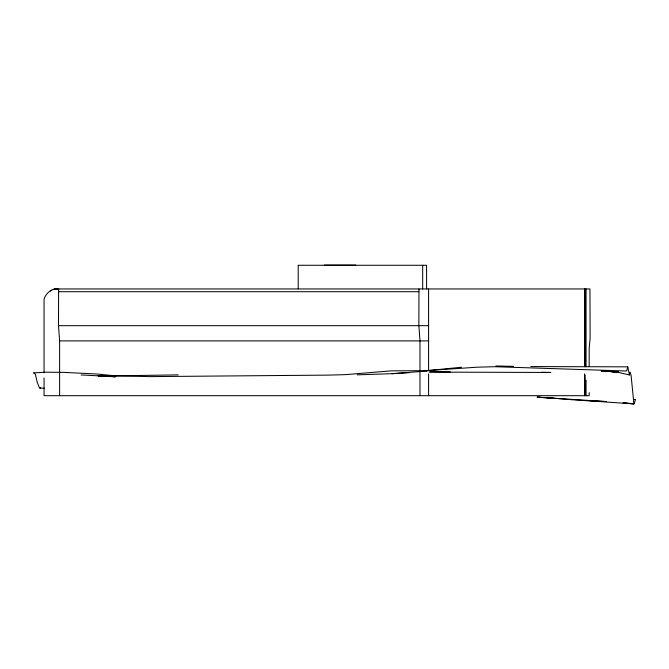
<?xml version="1.0" encoding="UTF-8"?>
<svg xmlns="http://www.w3.org/2000/svg" width="669" height="669" viewBox="0 0 669 669"><rect width="100%" height="100%" fill="white"/><g stroke="black" fill="none" stroke-linecap="round" stroke-linejoin="round"><path stroke-width="1" d="M59.608 395.688L59.608 340.897L58.487 325.678L58.613 288.958M419.981 395.688L419.981 340.897L418.861 325.678L418.986 288.958M610.738 371.412L601.473 370.86L617.721 372.115L601.239 370.701L618.507 372.424L629.437 374.958L630.139 372.064L631.084 375.309L633.903 403.909L622.973 402.872L634.137 403.708L635.55 399.485L633.56 399.443M530.768 366.57L627.79 366.838L626.61 371.011L494.675 366.712L477.407 367.172L425.609 370.701L391.081 370.869L345.388 374.648L328.128 375.117L149.363 376.614L114.834 375.819L97.565 374.03L63.037 372.349L45.768 372.19L33.45 372.901L34.545 373.294L35.482 374.749L37.196 382.208L39.479 387.987L44.179 388.246M633.903 403.909L571.41 399.677M40.658 387.669L40.023 388.313M426.471 370.735L461.468 367.239M426.939 371.027L392.176 373.687L357.171 374.857M392.176 373.687L409.436 372.658M450.312 371.897L430 371.713M81.158 374.949L103.804 376.112M113.069 375.886L178.255 374.866M98.661 376.237L103.737 376.145M112.877 375.986L115.929 375.928L112.835 375.978M103.57 376.129L98.427 376.212L104.523 376.229M324.331 265.091L355.766 265.091M58.487 291.709L418.861 291.709M58.487 325.678L428.586 325.678M59.608 340.897L428.586 340.897M112.643 376.246L115.687 376.254L112.601 376.237M104.364 376.179L98.192 376.137L115.453 376.697L97.958 375.568L115.219 376.781M429.289 372.098L550.855 372.457L541.714 372.307M495.997 365.96L513.499 366.353M610.973 371.471L601.707 371.019L610.847 371.479M614.067 371.621L618.181 371.822M613.899 371.638L617.955 371.847L614.853 371.655M546.489 397.754L553.606 398.189L537.115 397.169L606.181 401.567L588.678 400.589M537.349 397.185L544.457 397.629M554.149 398.281L571.644 399.694M627.79 366.838L629.437 374.958M589.172 366.562L589.172 348.875L590.117 338.104L589.958 288.958L54.114 288.958A16.131 16.115 -90 0 0 44.054 299.035L44.054 372.825M589.172 392.569L589.172 395.688L44.054 395.688L44.054 378.018M586.061 288.958L586.061 366.679M586.061 380.143L586.061 395.688M585.166 288.958L585.166 366.679M585.166 374.966L585.166 395.688M584.514 288.958L584.514 366.679M584.514 373.929L584.514 395.688M428.586 288.958L428.586 370.877M428.586 373.979L428.586 395.688M426.588 288.958L426.588 265.275L298.207 265.275L298.207 288.958M422.674 265.275L422.674 288.958M56.029 289.309A10.319 10.303 -90 0 1 58.696 288.958M50.61 291.09A10.319 10.303 -90 0 1 51.73 290.338M54.214 289.309A10.319 10.303 -90 0 1 56.882 288.958M54.197 289.401A16.131 16.115 -90 0 1 55.343 288.958"/></g></svg>
